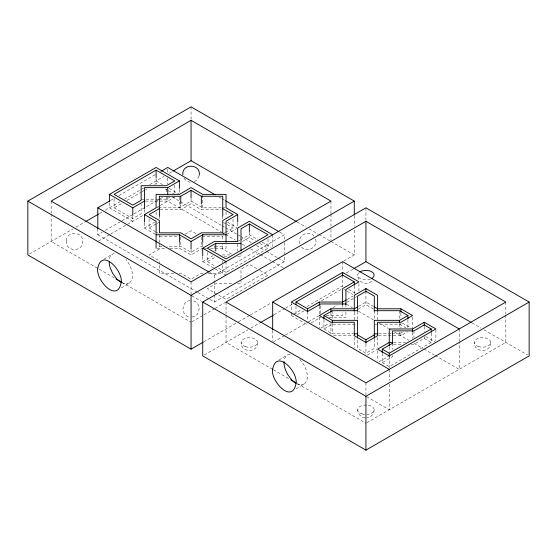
<?xml version="1.0" encoding="UTF-8"?>
<svg xmlns="http://www.w3.org/2000/svg" width="557" height="557" viewBox="0 0 557 557"><rect width="100%" height="100%" fill="white"/><g stroke="black" fill="none" stroke-linecap="round" stroke-linejoin="round"><path stroke-width="0.42" stroke-dasharray="2.79 2.09" d="M257.585 342.701C257.717 353.131 240.777 352.95 241.111 342.527M374.165 410.008C374.074 414.004 370.802 417.534 366.826 417.938M490.752 342.701C490.877 353.131 473.937 352.95 474.279 342.527M199.114 175.942L197.108 179.779L194.379 181.707M371.637 281.076C366.868 286.096 357.462 282.176 357.691 275.221M114.178 253.338L111.574 254.64L109.861 257.23A17.678 9.942 58.8 0 0 109.297 259.437M121.322 287.934L130.06 282.483L131.772 279.899A17.678 9.942 58.8 0 0 131.034 268.209L128.841 263.565L125.896 259.402M290.065 354.182L287.231 355.011L284.738 358.186A17.678 9.942 58.8 0 0 284.174 360.4M296.192 388.897L304.93 383.446L306.642 380.863A17.678 9.942 58.8 0 0 305.904 369.166L303.718 364.529L299.694 359.174M103.999 259.151L112.354 254.048M278.869 360.114L287.231 355.011M110.585 200.443L114.345 198.271M118.857 195.667L156.468 173.958M29.354 254.076L72.981 228.885M75.989 227.152L85.012 221.937M99.306 213.693L102.314 211.952M105.322 210.219L119.985 201.745M124.496 199.141L143.678 188.071M149.694 184.597L163.988 176.346M169.251 173.304L173.011 171.131M114.122 198.571L114.122 207.824L121.614 203.5M126.864 200.471L141.102 192.249M141.847 191.817L144.848 190.083M145.6 189.652L147.097 188.788M154.588 184.464L156.092 183.594L157.527 184.423M97.802 228.669L97.802 234.748L102.314 232.144M105.322 230.41L121.113 221.289M121.865 220.857L133.151 214.341M133.903 213.909L156.468 200.882M157.22 200.443L159.476 199.141M160.228 198.71L163.236 196.969M158.808 199.19L166.383 199.19L169.864 197.178M98.554 241.049L109.833 234.532M110.585 234.1L144.43 214.556M157.22 207.176L159.476 205.874M160.228 205.442L175.037 196.893M144.43 222.974L144.43 228.022L154.63 222.132M158.682 207.824L179.403 207.824L191.065 201.098L202.72 207.824L221.721 207.824M149.095 218.762L149.095 228.022L156.447 223.775M157.178 223.35L159.386 222.076M160.242 209.731L180.774 209.731L191.065 203.785L201.356 209.731L221.032 209.731M185.182 234.107L191.065 230.709L196.948 234.107M203.068 246.305L201.356 246.305L191.065 252.251L180.774 246.305L167.086 246.305M222.744 233.961L224.944 232.687M225.682 232.262L233.035 228.022L233.035 218.762M169.906 248.213L179.403 248.213L191.065 254.939L202.72 248.213M226.769 234.33L236.969 228.44M202.72 256.624L202.72 261.672L212.92 255.781M237.7 241.48L239.879 240.22M240.61 239.795L249.355 234.748L257.626 239.524M207.385 252.418L207.385 261.672L215.747 256.847M242.386 241.466L249.355 237.442L255.322 240.889M209.871 272.526L214.382 275.137L284.328 234.748L284.328 239.092M268.008 238.96L268.008 248.213L226.038 272.443L217.829 267.701M209.871 299.45L214.382 302.061L284.328 261.672L284.328 254.723M191.817 321.814L203.096 315.304M203.848 314.865L214.382 308.787M215.134 308.355L225.662 302.277M203.848 341.789L237.7 322.252M238.452 321.814L249.731 315.304M250.483 314.865L271.544 302.709M343.746 261.024L354.28 254.946L354.28 229.756M204.224 355.039L247.851 329.848M250.859 328.115L259.882 322.9M274.176 314.649L284.704 308.571M285.456 308.139L292.223 304.226M346.377 272.965L353.152 269.059M291.325 312.157L291.325 315.52L292.808 314.663M293.553 314.232L301.734 309.511M306.935 306.503L342.618 285.901M297.494 314.649L304.261 310.743M321.563 300.752L341.866 289.027M273.424 342.005L284.704 335.495M285.456 335.063L308.021 322.037M308.376 321.828L318.576 315.937M332.842 307.701L337.354 305.097M346.99 299.534L352.818 296.171M311.266 322.851L320.672 317.42M346.642 302.43L354.6 297.835M355.324 297.417L356.772 296.582M320.762 328.143L329.507 323.088M358.652 306.266L365.935 302.061L373.225 306.266M323.965 319.725L323.965 328.978L332.327 324.153L356.731 324.153M358.269 309.177L365.935 304.749L374.297 309.574M391.968 333.81L399.543 333.81L402.328 332.202M367.39 355.06L376.866 349.594M378.461 335.711L400.908 335.711L407.466 331.923M379.052 361.792L388.521 356.327M382.255 353.382L382.255 362.635L392.553 356.696L392.553 355.011M431.222 333.19L431.222 342.444L424.225 338.405L413.935 344.344L411.365 344.344M431.222 342.444L389.252 366.673L382.255 362.635M366.687 422.777L505.833 342.444L505.833 314.949M129.28 283.074L125.395 283.868A15.944 8.968 58.8 0 1 122.171 282.907M304.15 384.038L300.265 384.824A15.944 8.968 58.8 0 1 297.041 383.87M190.174 300.599C180.677 301.121 180.677 316.453 190.174 316.982M191.956 316.982C201.453 316.453 201.453 301.121 191.956 300.599M141.137 199.19L157.965 199.19M145.293 201.098L167.748 201.098L221.15 231.928M156.092 207.824L157.819 207.824M222.584 207.824L225.174 207.824M159.386 236.655L178.205 236.655M202.212 236.655L222.744 236.655M159.386 246.305L161.955 246.305M215.044 246.305L222.744 246.305M156.956 248.213L165.589 248.213M204.447 248.213L207.037 248.213M210.497 248.213L226.038 248.213L226.038 244.008M222.152 254.939L229.923 254.939M224.165 256.847L227.528 256.847M237.63 256.847L240.993 256.847L240.993 254.27M173.93 273.229L159.386 273.229L159.386 264.178M179.062 273.229L180.774 273.229L191.065 279.175L201.356 273.229L203.068 273.229M208.2 273.229L222.744 273.229L222.744 263.357M231.74 283.771L215.747 283.771L207.385 288.596L217.084 294.193M237.63 283.771L240.993 283.771L240.993 281.194M326.214 315.52L342.618 315.52L342.618 312.157M329.083 317.42L345.918 317.42L345.918 311.53M375.139 324.153L399.543 324.153L405.816 327.774M323.965 328.978L332.327 333.81L353.368 333.81M378.502 333.81L391.125 333.81M333.552 335.711L353.417 335.711M393.569 342.444L405.663 342.444M393.402 344.344L401.959 344.344M190.174 182.362L186.135 180.774L183.518 177.446M365.044 417.938C361.006 417.534 357.719 413.893 357.691 409.834M297.118 221.937L306.141 227.152M309.149 228.885L318.172 234.1M318.924 234.532L330.21 241.049M330.962 241.48L354.28 254.946M471.988 322.9L481.011 328.115M484.019 329.848L527.646 355.039M218.894 196.969L221.15 198.271M221.902 198.71L224.91 200.443M279.816 232.144L284.328 234.748M348.557 289.334L355.234 293.184M156.092 180.907L162.644 184.687M169.203 188.475L179.403 194.365M227.493 222.132L236.969 227.597M262.138 242.135L271.168 247.343M344.08 289.438L346.266 290.698M346.99 291.123L352.818 294.486M402.37 323.088L411.115 328.143M425.687 336.553L435.156 342.019M165.415 188.983L167.566 190.222M168.284 190.64L174.745 194.365M223.475 222.501L226.414 224.199M227.152 224.624L233.035 228.022M259.799 243.472L268.008 248.213M172.259 196.969L179.779 201.314M180.531 201.745L221.15 225.195M221.902 225.634L224.91 227.367M225.662 227.799L239.956 236.05M240.708 236.488L251.235 242.567M256.498 245.609L265.529 250.817M266.281 251.249L277.56 257.766M278.312 258.197L284.328 261.672M221.902 232.36L224.91 234.1M225.662 234.532L235.437 240.178M242.211 244.084L245.971 246.257M250.483 248.861L259.506 254.076M260.258 254.507L271.544 261.024M272.296 261.456L283.576 267.973M346.377 304.226L352.4 307.701M358.416 311.175L373.455 319.864M378.725 322.9L388.501 328.546M389.252 328.978L391.508 330.287M394.516 332.021L408.81 340.271M414.074 343.314L423.097 348.522M423.849 348.954L434.383 355.039M435.135 355.47L459.198 369.368L459.198 341.873M231.566 254.096L222.744 249L222.744 244.063M256.819 268.676L249.355 264.366L240.993 269.191L240.993 280.338M259.799 270.396L268.008 275.137L226.038 299.367L217.829 294.625M114.122 207.824L132.775 218.595L141.137 213.77L141.137 204.335M149.095 228.022L154.978 231.413M155.709 231.837L158.654 233.536M207.385 261.672L214.849 265.981M144.43 228.022L156.092 234.748M202.72 261.672L214.758 268.62M215.51 269.052L226.038 275.137M291.325 315.52L307.645 324.94M97.802 234.748L197.081 292.07M197.832 292.502L209.119 299.018M191.817 295.76L201.592 301.407M366.687 396.723L389.252 409.75L389.252 383.975M114.345 277.957L51.167 241.48L51.167 213.985M121.865 282.302L191.065 322.252M272.672 369.368L226.038 342.444L226.038 314.949M273.424 369.799L289.967 379.352M297.494 383.696L365.935 423.209M301.602 247.085C307.13 253.748 318.855 246.667 315.38 238.64M313.981 236.224C308.55 228.83 295.906 236.481 300.098 244.76M505.833 302.054L505.833 314.085M459.198 328.978L459.198 341.009M435.887 329.821L435.887 340.759M424.225 326.458L424.225 331.673M424.225 336.72L424.225 338.405M413.935 330.886L413.935 337.619M412.57 317.205L412.57 328.143M412.57 332.348L412.57 338.238M407.905 319.725L407.905 328.143M400.908 312.992L400.908 318.04M400.908 322.252L400.908 328.143M400.908 332.348L400.908 335.711M399.543 310.695L399.543 319.105M399.543 323.714L399.543 327.92M399.543 332.125L399.543 333.81M392.553 343.23L392.553 349.288M389.252 346.649L389.252 351.697M389.252 355.902L389.252 367.683M389.252 369.368L389.252 380.535M377.597 312.157L377.597 319.725M377.597 337.396L377.597 347.491M377.597 350.854L377.597 360.95M374.297 310.695L374.297 319.948M374.297 338.955L374.297 348.383L365.935 353.215L357.573 348.383L357.573 338.955M365.935 207.824L365.935 220.857M365.935 291.29L365.935 304.749M365.935 343.954L365.935 354.224M365.935 382.826L365.935 394.857M358.938 283.548L358.938 291.123M357.573 311.53L357.573 319.948M354.28 215.858L354.28 226.281M354.28 286.075L354.28 293.643M354.28 312.157L354.28 319.725M354.28 337.396L354.28 347.491M345.918 303.962L345.918 307.993M342.618 261.672L342.618 271.127M342.618 275.137L342.618 286.911M342.618 304.582L342.618 307.944M332.327 310.695L332.327 319.105M332.327 323.714L332.327 333.81M330.962 201.098L330.962 213.122M330.962 213.985L330.962 226.017M330.962 229.449L330.962 240.624M330.962 312.992L330.962 318.04M330.962 323.088L330.962 334.026M320.672 305.647L320.672 313.215M319.3 306.266L319.3 313.835M319.3 317.205L319.3 328.143M307.645 311.481L307.645 320.735M295.99 306.266L295.99 313.835M291.325 302.054L291.325 311.314M284.328 242.567L284.328 253.86M272.672 234.748L272.672 246.528M272.672 330.412L272.672 340.724M249.355 231.552L249.355 237.442M237.7 222.974L237.7 226.337M237.7 244.008L237.7 250.734M226.038 212.036L226.038 217.084M226.038 261.672L226.038 273.452M226.038 302.054L226.038 314.085M222.744 216.186L222.744 219.611M222.744 236.21L222.744 240.547M222.744 260.885L222.744 262.528M214.382 245.686L214.382 250.734M214.382 275.137L214.382 280.345M214.382 281.215L214.382 294.242M214.382 295.113L214.382 302.061M202.72 195.208L202.72 207.824M202.72 243.165L202.72 246.528M201.356 204.684L201.356 209.731M201.356 237.052L201.356 246.305M191.065 106.867L191.065 119.894M191.065 198.571L191.065 203.785M191.065 249.724L191.065 254.939M191.065 281.863L191.065 293.894M180.774 204.684L180.774 209.731M180.774 237.052L180.774 246.305M179.403 189.317L179.403 192.68M179.403 196.893L179.403 207.824M179.403 243.165L179.403 248.213M174.745 185.112L174.745 193.523M167.748 169.182L167.748 172.656M167.748 177.864L167.748 183.942M167.748 196.893L167.748 201.098M166.383 189.095L166.383 193.3M166.383 196.67L166.383 199.19M159.386 216.186L159.386 218.783M159.386 234.782L159.386 243.242M159.386 244.063L159.386 249L149.095 254.946L159.386 260.885L159.386 263.357M156.092 178.379L156.092 183.594M156.092 212.036L156.092 217.084M144.43 209.509L144.43 212.878M132.775 216.074L132.775 221.289L109.457 207.824L109.457 202.776M51.167 201.098L51.167 213.122M370.391 279.141A8.244 4.762 0 0 1 360.316 278.618A8.244 4.762 0 0 1 358.701 272.853M66.276 240.819C64.891 251.416 82.366 252.801 82.687 242.142C84.072 231.545 66.596 230.159 66.276 240.819M478.393 346.565A8.244 4.762 0 0 0 490.759 342.444A8.244 4.762 0 0 0 478.393 338.322A8.244 4.762 0 0 0 478.393 346.565M361.813 413.872A8.244 4.762 0 0 0 374.179 409.75A8.244 4.762 0 0 0 361.813 405.628A8.244 4.762 0 0 0 361.813 413.872M245.233 346.565A8.244 4.762 0 0 0 257.599 342.444A8.244 4.762 0 0 0 245.233 338.322A8.244 4.762 0 0 0 245.233 346.565"/><path stroke-width="0.84" d="M199.225 175.295C201.258 163.584 181.471 163.034 182.863 174.835M203.096 342.228L191.065 349.176L27.85 254.946L27.85 201.098L191.065 106.867L354.28 201.098L354.28 214.995M191.065 120.326L51.167 201.098L191.065 281.863L330.962 201.098L191.065 120.326L191.065 160.708L296.366 221.505M109.457 201.94L109.457 194.365L156.092 167.441L179.403 180.907L179.403 188.475M156.092 170.136L114.122 194.365L132.775 205.136L141.137 200.304L141.137 185.732L166.383 185.732L174.745 180.907L156.092 170.136L156.092 177.704M97.802 228.669L97.802 207.824L109.833 200.882M160.98 171.347L167.748 167.441L215.134 194.797M85.764 221.505L98.554 214.125M173.011 171.131L191.065 160.708M109.457 194.365L132.775 207.824L144.43 201.098M144.43 208.666L144.43 187.632L167.748 187.632L179.403 180.907M144.43 222.132L144.43 214.556L156.092 207.824L156.092 194.365L179.403 194.365L191.065 187.632L202.72 194.365L226.038 194.365L226.038 207.824L237.7 214.556L237.7 222.132M159.386 208.617L149.095 214.556L159.386 220.502L159.386 232.847L180.774 232.847L191.065 238.786L201.356 232.847L222.744 232.847L222.744 220.502L233.035 214.556L222.744 208.617M159.386 216.186L159.386 196.266L180.774 196.266L191.065 190.327L201.356 196.266L222.744 196.266L222.744 216.186M156.092 234.748L179.403 234.748L191.065 241.48L202.72 234.748L226.038 234.748M237.7 214.556L226.038 221.289L226.038 242.323M202.72 255.781L202.72 248.213L214.382 241.48L237.7 241.48L237.7 228.022L249.355 221.289L272.672 234.748M240.993 243.381L215.747 243.381L207.385 248.213L226.038 258.977L268.008 234.748L249.355 223.984L240.993 228.809L240.993 250.956M27.85 201.098L191.065 295.328L354.28 201.098M202.72 302.054L365.935 207.824L529.15 302.054L529.15 355.902L365.935 450.133L202.72 355.902L202.72 302.054L365.935 396.285L529.15 302.054M365.935 221.289L226.038 302.054L365.935 382.826L505.833 302.054L365.935 221.289L365.935 261.672L471.236 322.468M272.672 329.556L272.672 302.054L342.618 261.672L459.198 328.978M345.918 304.561L345.918 289.382L358.938 281.863L342.618 272.443L291.325 302.054L307.645 311.481L320.672 303.962L345.918 303.962M260.634 322.468L273.424 315.088M295.99 304.582L295.99 302.054L342.618 275.137L354.28 281.863L354.28 285.233M353.904 268.62L365.935 261.672M295.99 302.054L307.645 308.787L319.3 302.054L342.618 302.054L346.266 299.951M354.28 281.863L342.618 288.596L342.618 304.582M357.921 306.684L354.28 308.787L330.962 308.787L319.3 315.52L330.962 322.252L354.28 322.252L354.28 335.711L365.935 342.444L377.597 335.711L377.597 322.252L400.908 322.252L412.57 315.52L400.908 308.787L377.597 308.787L373.949 306.684M377.597 311.314L377.597 295.328L365.935 288.596L354.28 295.328L354.28 311.314M323.965 318.882L323.965 315.52L332.327 310.695L357.573 310.695M357.573 334.924L365.935 339.749L374.297 334.924M374.297 338.092L374.297 320.345L399.543 320.345L407.905 315.52L407.905 318.882M389.252 345.806L389.252 328.978L412.57 328.978L424.225 322.252L435.887 328.978L389.252 355.902L377.597 349.169L389.252 342.444L392.706 342.444M382.255 352.539L382.255 349.169L392.553 343.23M382.255 349.169L389.252 353.215L431.222 328.978L431.222 332.348M374.297 310.695L399.543 310.695L407.905 315.52M323.965 315.52L332.327 320.345L357.573 320.345L357.573 338.092M354.21 333.81L357.573 333.81M374.297 333.81L377.66 333.81M225.662 200.882L279.064 231.712M431.222 328.978L424.225 324.94L413.935 330.886L392.553 330.886L392.553 343.502M144.43 214.556L156.092 221.289L156.092 248.213M202.72 248.213L226.038 261.672M272.672 302.054L389.252 369.368M97.802 207.824L209.119 272.095M115.849 278.827L121.113 281.863M290.719 379.79L295.99 382.826M424.225 322.252L424.225 325.615M412.57 328.978L412.57 331.506M400.908 308.787L400.908 312.157M399.543 320.345L399.543 322.872M389.252 353.215L389.252 356.577M374.297 311.293L374.297 296.115L365.935 291.29L357.573 296.115L357.573 311.293M365.935 288.596L365.935 291.959M365.935 339.749L365.935 343.112M365.935 396.285L365.935 450.133M342.618 272.443L342.618 275.806M332.327 320.345L332.327 322.872M330.962 308.787L330.962 312.157M319.3 302.054L319.3 305.424M307.645 308.787L307.645 311.314M249.355 223.984L249.355 231.552M215.747 243.381L215.747 250.956M202.72 234.748L202.72 242.323M201.356 196.266L201.356 203.841M191.065 190.327L191.065 197.902M191.065 241.48L191.065 249.056M191.065 295.328L191.065 349.176M180.774 196.266L180.774 203.841M179.403 234.748L179.403 242.323M167.748 187.632L167.748 194.365M132.775 207.824L132.775 215.399M121.127 282.357A15.944 8.968 58.8 0 1 116.81 278.911L112.793 273.557L110.599 268.92A17.678 9.942 58.8 0 1 109.158 261.832M359.704 272.018A8.244 4.762 0 0 1 371.763 271.767A8.244 4.762 0 0 1 371.331 278.73M295.997 383.32A15.944 8.968 58.8 0 1 291.68 379.874L287.663 374.52L285.476 369.883A17.678 9.942 58.8 0 1 284.049 361.584M97.816 268.091C95.108 279.301 117.067 303.676 121.099 282.907C123.807 271.698 101.847 247.322 97.816 268.091M272.686 369.054C269.978 380.264 291.938 404.64 295.976 383.87C298.684 372.661 276.718 348.278 272.686 369.054"/></g></svg>
